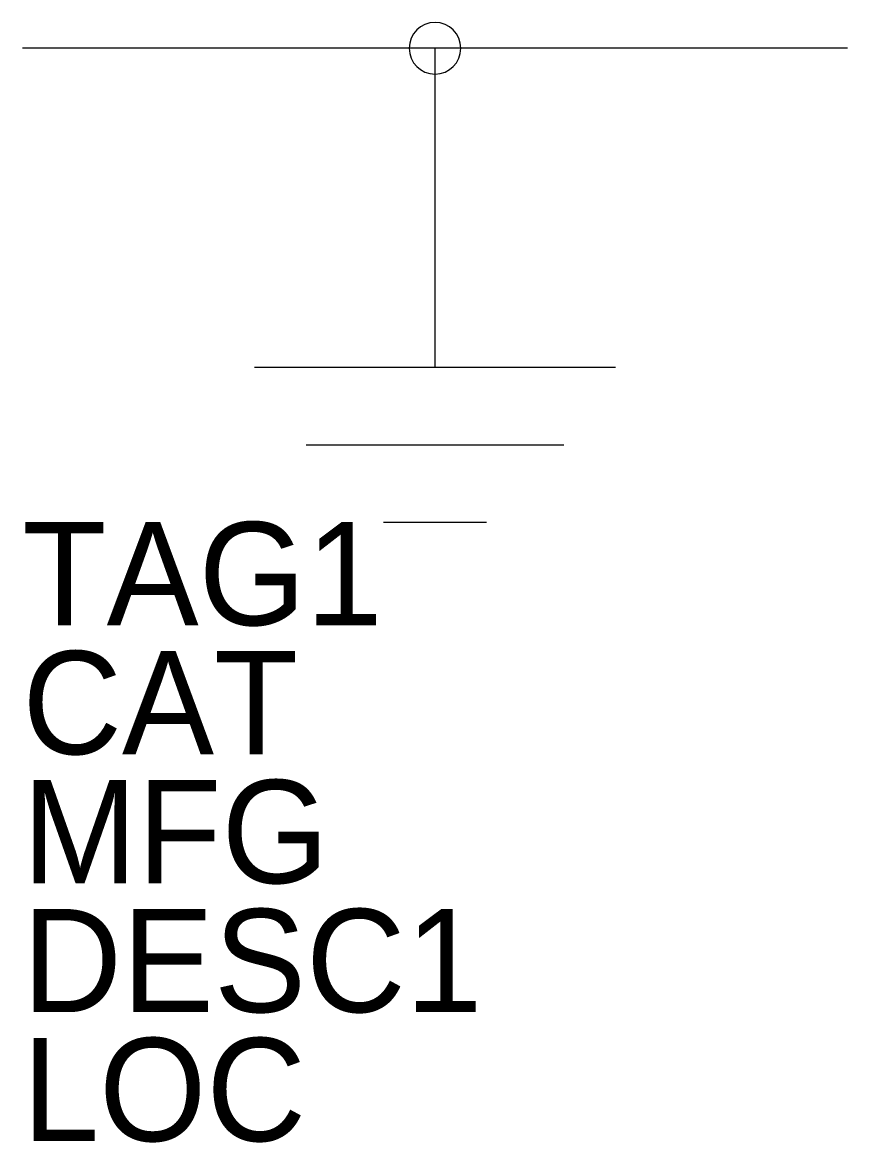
# Model space of a CAD drawing. Extents: x -0.5 to 0.5, y -1.05 to 0.3.
import ezdxf

# ---------------------------------------------------------------- set-up
doc = ezdxf.new("R2010")
doc.units = 0
doc.layers.get('0').update_dxf_attribs({"linetype": 'CONTINUOUS'})

msp = doc.modelspace()

# ---------------------------------------------------------------- linework, layer by layer
for p, q in [((0.5, 0.2714), (-0.5, 0.2714)), ((0, -0.1151), (0, 0.2714)), ((-0.2187, -0.1151), (0.2188, -0.1151)), ((-0.1562, -0.2089), (0.1563, -0.2089)), ((-0.0625, -0.3026), (0.0625, -0.3026))]:
    msp.add_line(p, q)
for start, end in [(0, 180), (180, 0)]:
    msp.add_arc((0, 0.2714), 0.0313, start, end)

# ---------------------------------------------------------------- texts
for tag, p in [('TAG1', (-0.5, -0.4276)), ('CAT', (-0.5, -0.58385)), ('MFG', (-0.5, -0.7401)), ('DESC1', (-0.5, -0.89635)), ('LOC', (-0.5, -1.0526))]:
    msp.add_attdef(tag, p, '', height=0.125)

doc.saveas('drawing.dxf')
